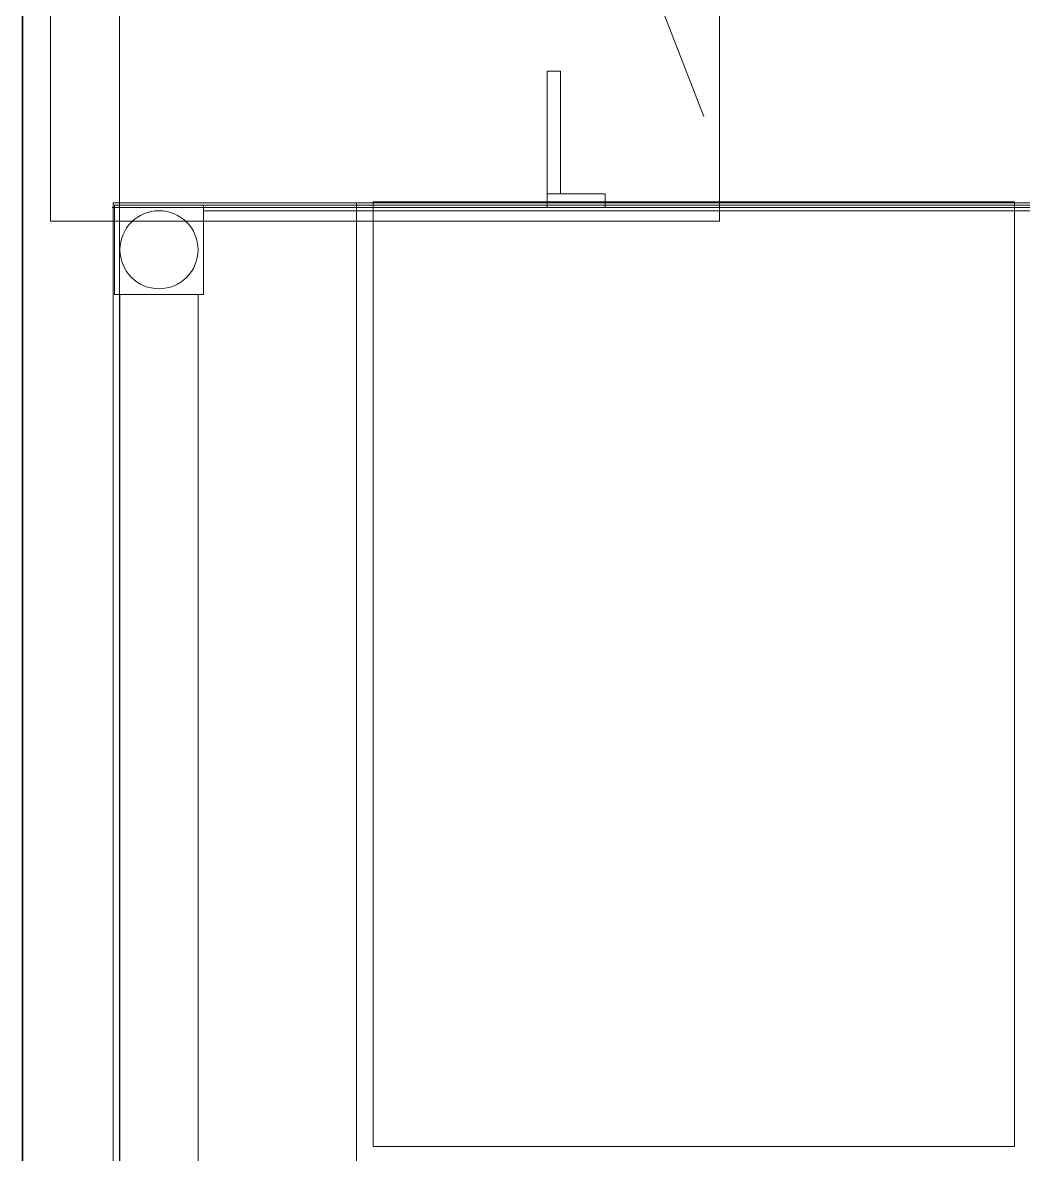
# Model space of a CAD drawing. Header units: millimetres. Extents: x 2162 to 93478, y -2737 to 52379.
# Drawn here: x 45222 to 45671, y 7609 to 8116 of the extents above; entities that cross this region are included whole.
import ezdxf

# ---------------------------------------------------------------- set-up
doc = ezdxf.new("R2010")
doc.units = ezdxf.units.MM
doc.layers.add('equipment 1', color=4, linetype='Continuous', lineweight=9)
doc.layers.add('Wall', color=5, linetype='Continuous', lineweight=9)

# ---------------------------------------------------------------- blocks, each defined once
blk = doc.blocks.new('equipment 0533')
at = {"color": 0}
for p, q in [((195.5, 1430), (189.5, 1430)), ((189.5, 1430), (189.5, 1378)), ((195.5, 1430), (195.5, 1378)), ((189.5, 1378), (189.5, 1371.5)), ((195.5, 1375), (189.5, 1375)), ((195.5, 1378), (195.5, 1375)), ((215.5, 1375), (195.5, 1375)), ((215.5, 1375), (215.5, 1371.5)), ((-5, 1371), (-5, 106)), ((104, 1371), (-5, 1371)), ((-4.5, 1330), (-4.5, 1370)), ((-4.5, 1370), (35.5, 1370)), ((35.5, 1370), (755.5, 1370)), ((35.5, 1370), (35.5, 1367.5)), ((104, 1371), (104, 106.5)), ((111.5, 1371), (104, 1371)), ((399, 1371.5), (111.5, 1371.5)), ((111.5, 1371.5), (111.5, 948)), ((399, 1371), (111.5, 1371)), ((189.5, 1371.5), (189.5, 1369)), ((215.5, 1371.5), (215.5, 1369)), ((399, 948), (399, 1371.5)), ((407, 1371), (399, 1371)), ((-5.5, 1369), (-5, 1369)), ((-5, 1369), (795.5, 1369)), ((35.5, 1367.5), (35.5, 1332.5)), ((35.5, 1367.5), (755.5, 1367.5)), ((215.5, 1369), (189.5, 1369)), ((-2, 1330), (-4.5, 1330)), ((33, 1330), (-2, 1330)), ((-2, 1330), (-2, 146)), ((35.5, 1330), (33, 1330)), ((33, 1330), (33, 146)), ((35.5, 1332.5), (35.5, 1330)), ((111.5, 948), (399, 948))]:
    blk.add_line(p, q, dxfattribs=at)
for start, end in [(90, 270), (270, 90)]:
    blk.add_arc((15.5, 1350), 17.5, start, end, dxfattribs=at)

msp = doc.modelspace()

# ---------------------------------------------------------------- linework, layer by layer
at = {"layer": 'equipment 1'}
msp.add_line((45527.51, 8073.89), (45234.51, 8826.89), dxfattribs=at)
for points in [[(45534.51, 8026.89), (45234.51, 8026.89), (45234.51, 8826.89), (45534.51, 8826.89)], [(46365.43, 6610.12), (45265.43, 6610.12), (45265.43, 8148.12), (46365.43, 8148.12)]]:
    msp.add_lwpolyline(points, close=True, dxfattribs=at)
at = {"layer": 'Wall', "lineweight": 35}
msp.add_line((45222.06, 2865.15), (45222.06, 10890.15), dxfattribs=at)

# ---------------------------------------------------------------- block references
at = {"layer": 'equipment 1'}
msp.add_blockref('equipment 0533', (45267.7, 6664.12), dxfattribs=at)

doc.saveas('drawing.dxf')
